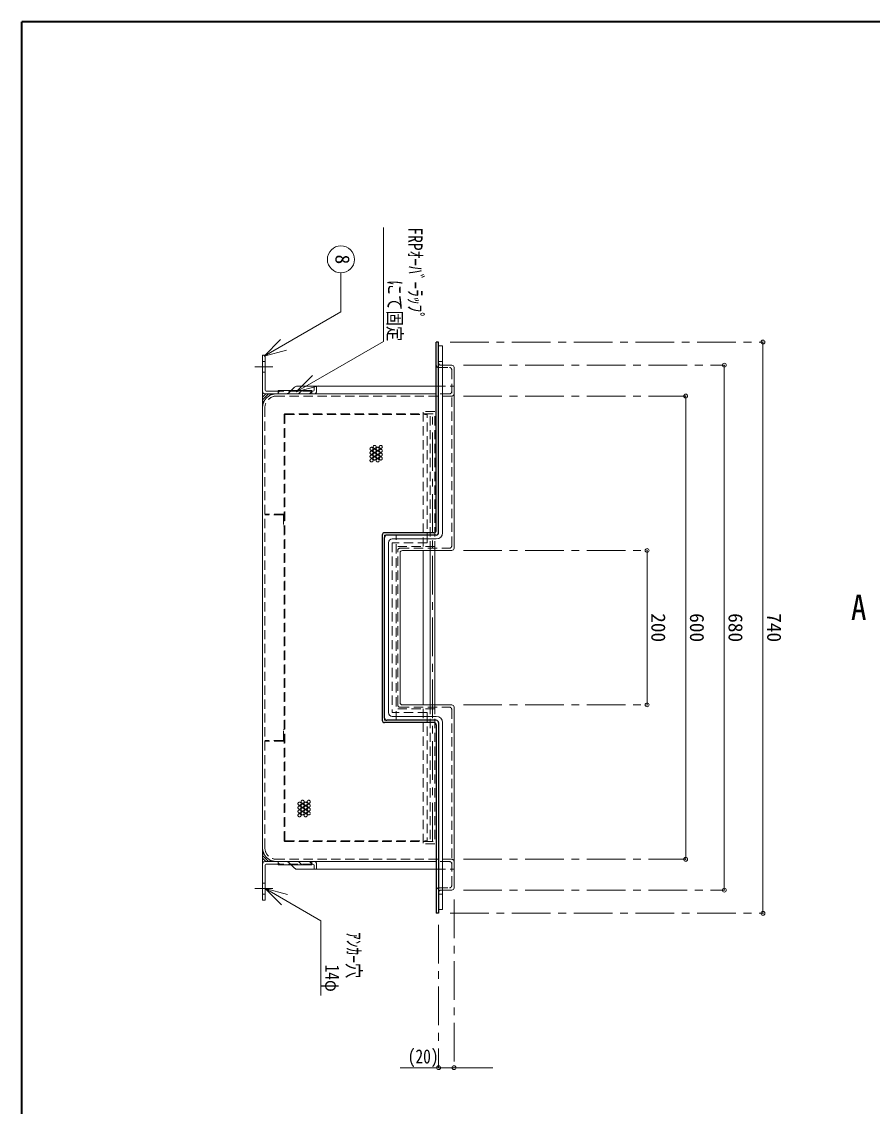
# Model space of a CAD drawing. Units: millimetres at full size, sheet at 1:10. Extents: x -2115 to 1935, y -1423 to 1387.
# Drawn here: x -2115 to -1013, y -18 to 1387 of the extents above; entities that cross this region are included whole.
import ezdxf
from ezdxf.enums import TextEntityAlignment as Align

# ---------------------------------------------------------------- set-up
doc = ezdxf.new("R2010")
doc.units = ezdxf.units.MM
doc.header["$LTSCALE"] = 10
doc.header["$PDMODE"] = 32
doc.header["$PDSIZE"] = 5
doc.linetypes.add('CHAIN1', pattern=[8, 5, -1, 1, -1])
doc.linetypes.add('DASHED1', pattern=[1.8, 1.2, -0.6])
doc.layers.add('0-0____1', color=4, linetype='Continuous', lineweight=9)
doc.styles.add('ＭＳ ゴシック', font='')
doc.styles.get('ＭＳ ゴシック').set_extended_font_data('MS Gothic')

msp = doc.modelspace()

# ---------------------------------------------------------------- linework, layer by layer
at = {"layer": '0-0____1', "color": 1, "lineweight": 40}
for p in [(-2115.06, -1423.24), (1934.94, 1386.76)]:
    msp.add_line(p, (-2115.06, 1386.76), dxfattribs=at)
at = {"layer": '0-0____1', "color": 7, "lineweight": 18}
for p, q in [((-1646.4, 972.68), (-1646.4, 1120.22)), ((-1701.64, 1011.05), (-1701.64, 1061.32)), ((-1800.99, 953.69), (-1701.64, 1011.05)), ((-1800.99, 953.69), (-1779.78, 974.9)), ((-1759.75, 907.24), (-1646.4, 972.68)), ((-1800.99, 953.69), (-1772.02, 961.45)), ((-1570.06, 966.76), (-1575.06, 966.76)), ((-1570.06, 724.76), (-1570.06, 966.76)), ((-1803.06, 907.96), (-1803.06, 954.76)), ((-1558.06, 941.76), (-1570.06, 941.76)), ((-1759.75, 907.24), (-1738.54, 928.45)), ((-1555.06, 704.76), (-1555.06, 938.76)), ((-1759.75, 907.24), (-1730.78, 915)), ((-1736.26, 909.56), (-1736.26, 914.76)), ((-1733.06, 914.76), (-1736.26, 914.76)), ((-1733.06, 907.96), (-1733.06, 914.76)), ((-1799.86, 904.76), (-1578.06, 904.76)), ((-1798.26, 907.96), (-1783.06, 907.96)), ((-1737.86, 907.96), (-1739.46, 907.96)), ((-1803.06, 316.76), (-1803.06, 886.76)), ((-1635.06, 716.76), (-1578.06, 716.76)), ((-1640.06, 711.76), (-1640.06, 491.76)), ((-1625.06, 698.76), (-1625.06, 504.76)), ((-1622.06, 701.76), (-1558.06, 701.76)), ((-1622.06, 501.76), (-1558.06, 501.76)), ((-1555.06, 498.76), (-1555.06, 264.76)), ((-1635.06, 486.76), (-1578.06, 486.76)), ((-1803.06, 295.56), (-1803.06, 248.76)), ((-1799.86, 298.76), (-1578.06, 298.76)), ((-1798.26, 295.56), (-1783.06, 295.56)), ((-1737.86, 295.56), (-1739.46, 295.56)), ((-1733.06, 295.56), (-1733.06, 288.76)), ((-1736.26, 293.96), (-1736.26, 288.76)), ((-1733.06, 288.76), (-1736.26, 288.76)), ((-1799.86, 263.76), (-1778.65, 242.55)), ((-1799.86, 263.76), (-1770.88, 256)), ((-1799.86, 263.76), (-1727.44, 221.95)), ((-1558.06, 261.76), (-1570.06, 261.76)), ((-1727.44, 125.27), (-1727.44, 221.95))]:
    msp.add_line(p, q, dxfattribs=at)
at = {"layer": '0-0____1', "color": 5, "lineweight": 25}
for p, q in [((-1575.06, 971.76), (-1578.06, 971.76)), ((-1578.06, 727.76), (-1578.06, 971.76)), ((-1575.06, 724.76), (-1575.06, 971.76)), ((-1648.06, 721.76), (-1648.06, 481.76)), ((-1581.06, 724.76), (-1645.06, 724.76)), ((-1645.06, 484.76), (-1645.06, 718.76)), ((-1578.06, 721.76), (-1642.06, 721.76)), ((-1581.06, 478.76), (-1645.06, 478.76)), ((-1578.06, 481.76), (-1642.06, 481.76)), ((-1578.06, 475.76), (-1578.06, 231.76))]:
    msp.add_line(p, q, dxfattribs=at)
at = {"layer": '0-0____1', "linetype": 'CHAIN1'}
for p, q in [((-1560.06, 971.76), (-1155.06, 971.76)), ((-1543.06, 941.76), (-1205.06, 941.76)), ((-1813.06, 939.76), (-1789.86, 939.76)), ((-1543.06, 901.76), (-1255.06, 901.76)), ((-1583.06, 324.76), (-1583.06, 878.76)), ((-1543.06, 701.76), (-1305.06, 701.76)), ((-1543.06, 501.76), (-1305.06, 501.76)), ((-1543.06, 301.76), (-1255.06, 301.76)), ((-1813.06, 263.76), (-1789.86, 263.76)), ((-1543.06, 261.76), (-1205.06, 261.76)), ((-1555.06, 249.76), (-1555.06, 31.76)), ((-1560.06, 231.76), (-1155.06, 231.76)), ((-1575.06, 216.76), (-1575.06, 31.76))]:
    msp.add_line(p, q, dxfattribs=at)
at = {"layer": '0-0____1'}
for p, q in [((-1155.06, 231.76), (-1155.06, 971.76)), ((-1205.06, 261.76), (-1205.06, 941.76)), ((-1765.86, 908.96), (-1761.52, 913.3)), ((-1757.99, 914.76), (-1736.26, 914.76)), ((-1733.06, 914.76), (-1578.06, 914.76)), ((-1803.06, 911.14), (-1803.06, 911.14)), ((-1803.06, 886.76), (-1803.06, 907.96)), ((-1803.06, 907.6), (-1803.04, 907.62)), ((-1803.06, 904.07), (-1801.75, 905.38)), ((-1803.06, 897), (-1795.3, 904.76)), ((-1803.06, 900.53), (-1798.83, 904.76)), ((-1794.34, 902.18), (-1791.76, 904.76)), ((-1788.57, 904.41), (-1788.23, 904.76)), ((-1783.06, 906.39), (-1780.49, 908.96)), ((-1783.06, 904.76), (-1783.06, 908.96)), ((-1770.55, 904.76), (-1766.35, 908.96)), ((-1756.41, 904.76), (-1752.21, 908.96)), ((-1742.27, 904.76), (-1739.46, 907.56)), ((-1255.06, 901.76), (-1255.06, 301.76)), ((-1803.06, 893.46), (-1800.49, 896.04)), ((-1803.06, 889.93), (-1802.71, 890.27)), ((-1595.06, 501.76), (-1595.06, 701.76)), ((-1586.06, 501.76), (-1586.06, 701.76)), ((-1580.06, 701.76), (-1580.06, 501.76)), ((-1305.06, 701.76), (-1305.06, 501.76)), ((-1803.06, 316.76), (-1803.06, 295.56)), ((-1803.06, 313.59), (-1802.71, 313.25)), ((-1803.06, 310.06), (-1800.49, 307.48)), ((-1803.06, 306.52), (-1795.3, 298.76)), ((-1803.06, 302.99), (-1798.83, 298.76)), ((-1803.06, 299.45), (-1801.75, 298.14)), ((-1803.06, 295.92), (-1803.04, 295.9)), ((-1794.34, 301.33), (-1791.76, 298.76)), ((-1788.57, 299.11), (-1788.23, 298.76)), ((-1783.06, 298.76), (-1783.06, 294.56)), ((-1783.06, 297.13), (-1780.49, 294.56)), ((-1770.55, 298.76), (-1766.35, 294.56)), ((-1756.41, 298.76), (-1752.21, 294.56)), ((-1742.27, 298.76), (-1739.46, 295.95)), ((-1803.06, 292.38), (-1803.06, 292.38)), ((-1765.86, 294.56), (-1761.52, 290.22)), ((-1757.99, 288.76), (-1736.26, 288.76)), ((-1733.06, 288.76), (-1578.06, 288.76)), ((-1505.06, 31.76), (-1625.06, 31.76))]:
    msp.add_line(p, q, dxfattribs=at)
at = {"layer": '0-0____1', "linetype": 'DASHED1'}
for p, q in [((-1803.06, 946.76), (-1799.86, 946.76)), ((-1570.06, 946.76), (-1575.06, 946.76)), ((-1572.06, 941.76), (-1570.06, 941.76)), ((-1803.06, 932.76), (-1799.86, 932.76)), ((-1575.06, 938.76), (-1561.06, 938.76)), ((-1558.06, 707.76), (-1558.06, 935.76)), ((-1578.06, 914.76), (-1555.06, 914.76)), ((-1558.06, 901.76), (-1785.06, 901.76)), ((-1739.46, 907.96), (-1783.06, 907.96)), ((-1768.6, 906.22), (-1765.86, 908.96)), ((-1561.06, 904.76), (-1578.06, 904.76)), ((-1800.06, 886.76), (-1800.06, 316.76)), ((-1775.06, 877.76), (-1775.06, 325.76)), ((-1774.06, 878.76), (-1580.06, 878.76)), ((-1774.06, 326.26), (-1774.06, 877.26)), ((-1773.56, 877.76), (-1590.06, 877.76)), ((-1580.06, 881.76), (-1595.06, 881.76)), ((-1595.06, 706.76), (-1595.06, 881.76)), ((-1590.06, 711.76), (-1590.06, 878.76)), ((-1586.06, 701.76), (-1586.06, 878.76)), ((-1580.06, 701.76), (-1580.06, 881.76)), ((-1776.06, 748.76), (-1800.06, 748.76)), ((-1776.56, 747.76), (-1800.06, 747.76)), ((-1776.06, 747.26), (-1776.06, 733.76)), ((-1775.06, 733.76), (-1776.06, 733.76)), ((-1645.06, 718.76), (-1645.06, 721.76)), ((-1642.06, 721.76), (-1645.06, 721.76)), ((-1630.06, 481.76), (-1630.06, 721.76)), ((-1635.06, 711.76), (-1635.06, 491.76)), ((-1590.06, 711.76), (-1635.06, 711.76)), ((-1580.06, 706.76), (-1630.06, 706.76)), ((-1625.06, 704.76), (-1561.06, 704.76)), ((-1628.06, 501.76), (-1628.06, 701.76)), ((-1590.06, 491.76), (-1635.06, 491.76)), ((-1580.06, 496.76), (-1630.06, 496.76)), ((-1625.06, 498.76), (-1561.06, 498.76)), ((-1595.06, 496.76), (-1595.06, 321.76)), ((-1590.06, 491.76), (-1590.06, 324.76)), ((-1586.06, 501.76), (-1586.06, 324.76)), ((-1558.06, 495.76), (-1558.06, 267.76)), ((-1645.06, 484.76), (-1645.06, 481.76)), ((-1642.06, 481.76), (-1645.06, 481.76)), ((-1775.06, 469.76), (-1776.06, 469.76)), ((-1776.06, 456.26), (-1776.06, 469.76)), ((-1776.56, 455.76), (-1800.06, 455.76)), ((-1776.06, 454.76), (-1800.06, 454.76)), ((-1774.06, 324.76), (-1580.06, 324.76)), ((-1773.56, 325.76), (-1590.06, 325.76)), ((-1558.06, 301.76), (-1785.06, 301.76)), ((-1739.46, 295.56), (-1783.06, 295.56)), ((-1768.6, 297.3), (-1765.86, 294.56)), ((-1561.06, 298.76), (-1578.06, 298.76)), ((-1578.06, 288.76), (-1555.06, 288.76)), ((-1803.06, 270.76), (-1799.86, 270.76)), ((-1803.06, 256.76), (-1799.86, 256.76)), ((-1575.06, 264.76), (-1561.06, 264.76)), ((-1570.06, 256.76), (-1575.06, 256.76)), ((-1572.06, 261.76), (-1570.06, 261.76))]:
    msp.add_line(p, q, dxfattribs=at)
at = {"layer": '0-0____1', "color": 7, "lineweight": 18}
for points in [[(-1799.86, 909.56), (-1799.86, 954.76), (-1803.06, 954.76)], [(-1739.46, 904.76), (-1739.46, 908.96), (-1783.06, 908.96)], [(-1570.06, 478.76), (-1570.06, 236.76), (-1575.06, 236.76)], [(-1739.46, 298.76), (-1739.46, 294.56), (-1783.06, 294.56)], [(-1799.86, 293.96), (-1799.86, 248.76), (-1803.06, 248.76)]]:
    msp.add_lwpolyline(points, dxfattribs=at)
at = {"layer": '0-0____1', "linetype": 'DASHED1'}
msp.add_lwpolyline([(-1580.06, 501.76), (-1580.06, 321.76), (-1595.06, 321.76)], dxfattribs=at)
at = {"layer": '0-0____1', "color": 5, "lineweight": 25}
msp.add_lwpolyline([(-1575.06, 478.76), (-1575.06, 231.76), (-1578.06, 231.76)], dxfattribs=at)
at = {"layer": '0-0____1', "color": 7, "lineweight": 18}
msp.add_circle((-1701.64, 1078.82), 17.5, dxfattribs=at)
at = {"layer": '0-0____1', "linetype": 'DASHED1'}
for centre in [(-1661.97, 833.45), (-1661.97, 828.45), (-1657.97, 835.95), (-1657.97, 830.95), (-1653.97, 833.45), (-1653.97, 828.45), (-1649.97, 835.95), (-1649.97, 830.95), (-1661.97, 823.45), (-1661.97, 818.45), (-1657.97, 825.95), (-1657.97, 820.95), (-1653.97, 823.45), (-1653.97, 818.45), (-1649.97, 825.95), (-1649.97, 820.95), (-1755.25, 373.73), (-1755.25, 368.73), (-1755.25, 363.73), (-1751.25, 376.23), (-1751.25, 371.23), (-1751.25, 366.23), (-1747.25, 373.73), (-1747.25, 368.73), (-1747.25, 363.73), (-1743.25, 376.23), (-1743.25, 371.23), (-1743.25, 366.23), (-1755.25, 358.73), (-1751.25, 361.23), (-1747.25, 358.73), (-1743.25, 361.23)]:
    msp.add_circle(centre, 2, dxfattribs=at)
for centre, radius, start, end in [((-1575.06, 941.76), 3, 180, 270), ((-1572.06, 944.76), 3, 180, 270), ((-1561.06, 935.76), 3, 0, 90), ((-1785.06, 886.76), 15, 90, 180), ((-1772.13, 909.76), 5, 270, 315), ((-1561.06, 907.76), 3, 270, 0), ((-1558.06, 904.76), 3, 270, 0), ((-1774.06, 877.76), 1, 90, 180), ((-1773.56, 877.26), 0.5, 90, 180), ((-1776.56, 747.26), 0.5, 0, 90), ((-1776.06, 747.76), 1, 0, 90), ((-1625.06, 701.76), 3, 90, 180), ((-1561.06, 707.76), 3, 270, 0), ((-1625.06, 501.76), 3, 180, 270), ((-1561.06, 495.76), 3, 0, 90), ((-1776.56, 456.26), 0.5, 270, 0), ((-1776.06, 455.76), 1, 270, 0), ((-1774.06, 325.76), 1, 180, 270), ((-1773.56, 326.26), 0.5, 180, 270), ((-1785.06, 316.76), 15, 180, 270), ((-1772.13, 293.76), 5, 45, 90), ((-1561.06, 295.76), 3, 0, 90), ((-1558.06, 298.76), 3, 0, 90), ((-1561.06, 267.76), 3, 270, 0), ((-1575.06, 261.76), 3, 90, 180), ((-1572.06, 258.76), 3, 90, 180)]:
    msp.add_arc(centre, radius, start, end, dxfattribs=at)
at = {"layer": '0-0____1', "color": 7, "lineweight": 18}
for centre, radius, start, end in [((-1558.06, 938.76), 3, 0, 90), ((-1799.86, 907.96), 3.2, 180, 270), ((-1785.06, 886.76), 18, 90, 180), ((-1798.26, 909.56), 1.6, 180, 270), ((-1737.86, 909.56), 1.6, 270, 0), ((-1736.26, 907.96), 3.2, 270, 0), ((-1635.06, 711.76), 5, 90, 180), ((-1578.06, 724.76), 8, 270, 0), ((-1558.06, 704.76), 3, 270, 0), ((-1622.06, 698.76), 3, 90, 180), ((-1635.06, 491.76), 5, 180, 270), ((-1622.06, 504.76), 3, 180, 270), ((-1558.06, 498.76), 3, 0, 90), ((-1578.06, 478.76), 8, 0, 90), ((-1785.06, 316.76), 18, 180, 270), ((-1799.86, 295.56), 3.2, 90, 180), ((-1798.26, 293.96), 1.6, 90, 180), ((-1737.86, 293.96), 1.6, 0, 90), ((-1736.26, 295.56), 3.2, 0, 90), ((-1558.06, 264.76), 3, 270, 0)]:
    msp.add_arc(centre, radius, start, end, dxfattribs=at)
at = {"layer": '0-0____1'}
for centre, start, end in [((-1757.99, 909.76), 90, 135), ((-1757.99, 293.76), 225, 270)]:
    msp.add_arc(centre, 5, start, end, dxfattribs=at)
at = {"layer": '0-0____1', "color": 5, "lineweight": 25}
for centre, start, end in [((-1645.06, 721.76), 90, 180), ((-1642.06, 718.76), 90, 180), ((-1581.06, 727.76), 270, 0), ((-1578.06, 724.76), 270, 0), ((-1645.06, 481.76), 180, 270), ((-1642.06, 484.76), 180, 270), ((-1581.06, 475.76), 0, 90), ((-1578.06, 478.76), 0, 90)]:
    msp.add_arc(centre, 3, start, end, dxfattribs=at)
at = {"layer": '0-0____1', "color": 1}
for p in [(-1155.06, 971.76), (-1205.06, 941.76), (-1255.06, 901.76), (-1305.06, 701.76), (-1305.06, 501.76), (-1255.06, 301.76), (-1205.06, 261.76), (-1155.06, 231.76), (-1575.06, 31.76), (-1555.06, 31.76)]:
    msp.add_point(p, dxfattribs=at)

# ---------------------------------------------------------------- texts
at = {"layer": '0-0____1', "color": 7, "style": 'ＭＳ ゴシック', "width": 0.8}
for s, p in [('FRPｵｰﾊﾞｰﾗｯﾌﾟ', (-1619.62, 1120.22)), ('にて固定', (-1646.4, 1052.68)), ('ｱﾝｶｰ穴', (-1699.44, 207.52)), ('14φ', (-1727.44, 165.27))]:
    msp.add_text(s, height=18.33, rotation=270, dxfattribs=at).set_placement(p, align=Align.BOTTOM_LEFT)
at = {"layer": '0-0____1', "color": 7, "style": 'ＭＳ ゴシック'}
for s, p in [('8', (-1714.14, 1085.07)), ('200', (-1305.06, 620.51)), ('600', (-1255.06, 620.51)), ('680', (-1205.06, 620.51)), ('740', (-1155.06, 620.51))]:
    msp.add_text(s, height=18.33, rotation=270, dxfattribs=at).set_placement(p, align=Align.BOTTOM_LEFT)
for s, height, width, p in [('A', 32.99, 0.9, (-1041.06, 601.76)), ('(20)', 18.33, 0.8, (-1615.06, 31.76))]:
    msp.add_text(s, height=height, dxfattribs=dict(at, width=width)).set_placement(p, align=Align.BOTTOM_LEFT)

doc.saveas('drawing.dxf')
